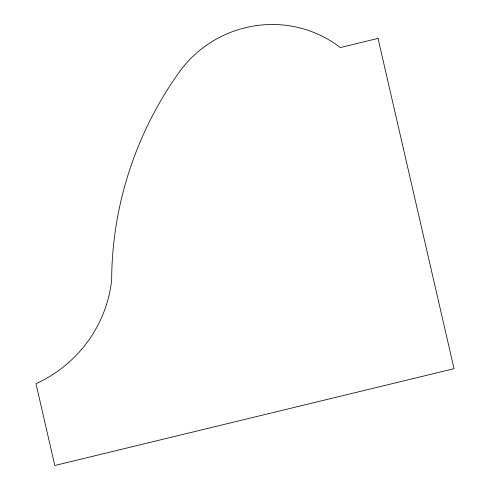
<?xml version="1.0" encoding="UTF-8"?>
<svg xmlns="http://www.w3.org/2000/svg" width="490" height="490" viewBox="0 0 490 490"><rect width="100%" height="100%" fill="white"/><g stroke="black" fill="none" stroke-linecap="round" stroke-linejoin="round"><path stroke-width="0.73" d="M378.023 38.404L340.268 47.561A112.529 109.821 -27.7 0 0 179.818 71.307A365.295 356.5 -27.7 0 0 111.659 279.906A128.662 125.563 -27.7 0 1 35.972 383.695L54.8 465.5L454.028 368.676L378.023 38.404"/></g></svg>
